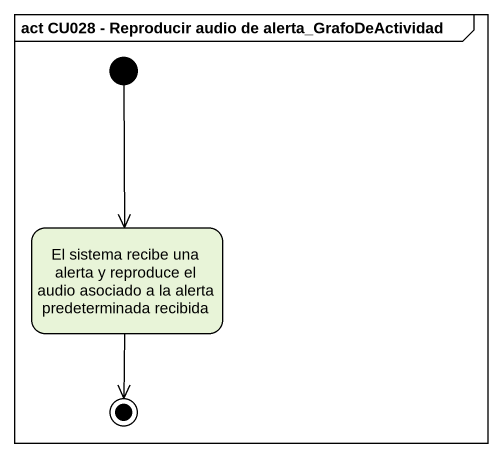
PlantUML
@startuml
mainframe act CU028 - Reproducir audio de alerta_GrafoDeActividad
hide empty description
state "El sistema recibe una alerta y reproduce el audio asociado a la alerta predeterminada recibida" as El_sistema_recibe_una
[*] --> El_sistema_recibe_una
El_sistema_recibe_una --> [*]
@enduml
